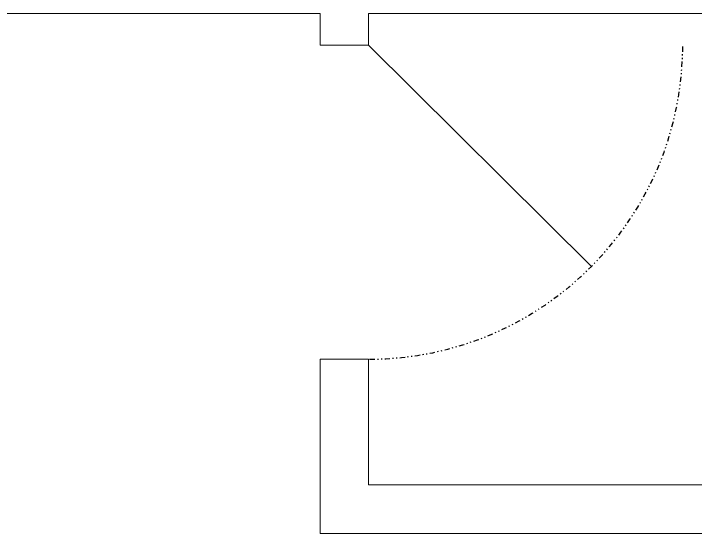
# Model space of a CAD drawing. Header units: inches. Extents: x -27 to 7514, y -484 to 2591.
# Drawn here: x 3415.8 to 3480.9, y 338.8 to 388.4 of the extents above; entities that cross this region are included whole.
import ezdxf

# ---------------------------------------------------------------- set-up
doc = ezdxf.new("R2010")
doc.units = ezdxf.units.IN
doc.header["$MEASUREMENT"] = 0
doc.linetypes.add('DIVIDE', pattern=[1.25, 0.5, -0.25, 0, -0.25, 0, -0.25])
doc.layers.add('I-CWall', color=110, linetype='Continuous', lineweight=20)
doc.layers.add('I-Dor', color=210, linetype='Continuous', lineweight=30)

# ---------------------------------------------------------------- blocks, each defined once
blk = doc.blocks.new('30_door')
at = {"linetype": 'Continuous'}
blk.add_line((0.076, -0.076), (-21.137, 21.137), dxfattribs=at)
at = {"linetype": 'DIVIDE'}
blk.add_arc((0.076, -0.076), 30, 90, 180, dxfattribs=at)

msp = doc.modelspace()

# ---------------------------------------------------------------- linework, layer by layer
at = {"layer": 'I-CWall'}
for p, q in [((3445.096, 349.411), (3445.096, 355.408)), ((3449.721, 355.408), (3445.096, 355.408)), ((3449.721, 349.411), (3449.721, 355.408))]:
    msp.add_line(p, q, dxfattribs=at)
for points in [[(3400.721, 388.411), (3445.096, 388.411)], [(3445.096, 385.411), (3445.096, 388.411)], [(3449.721, 385.411), (3449.721, 388.411)], [(3449.721, 388.411), (3511.096, 388.411)], [(3445.096, 385.411), (3449.721, 385.411)], [(3445.096, 338.786), (3445.096, 349.411)], [(3449.721, 343.411), (3449.721, 349.411)], [(3449.721, 343.411), (3511.096, 343.411)], [(3445.096, 338.786), (3511.096, 338.786)]]:
    msp.add_lwpolyline(points, dxfattribs=at)

# ---------------------------------------------------------------- block references
at = {"layer": 'I-Dor', "rotation": 180.1721410005828}
msp.add_blockref('30_door', (3449.797, 385.335), dxfattribs=at)

doc.saveas('drawing.dxf')
